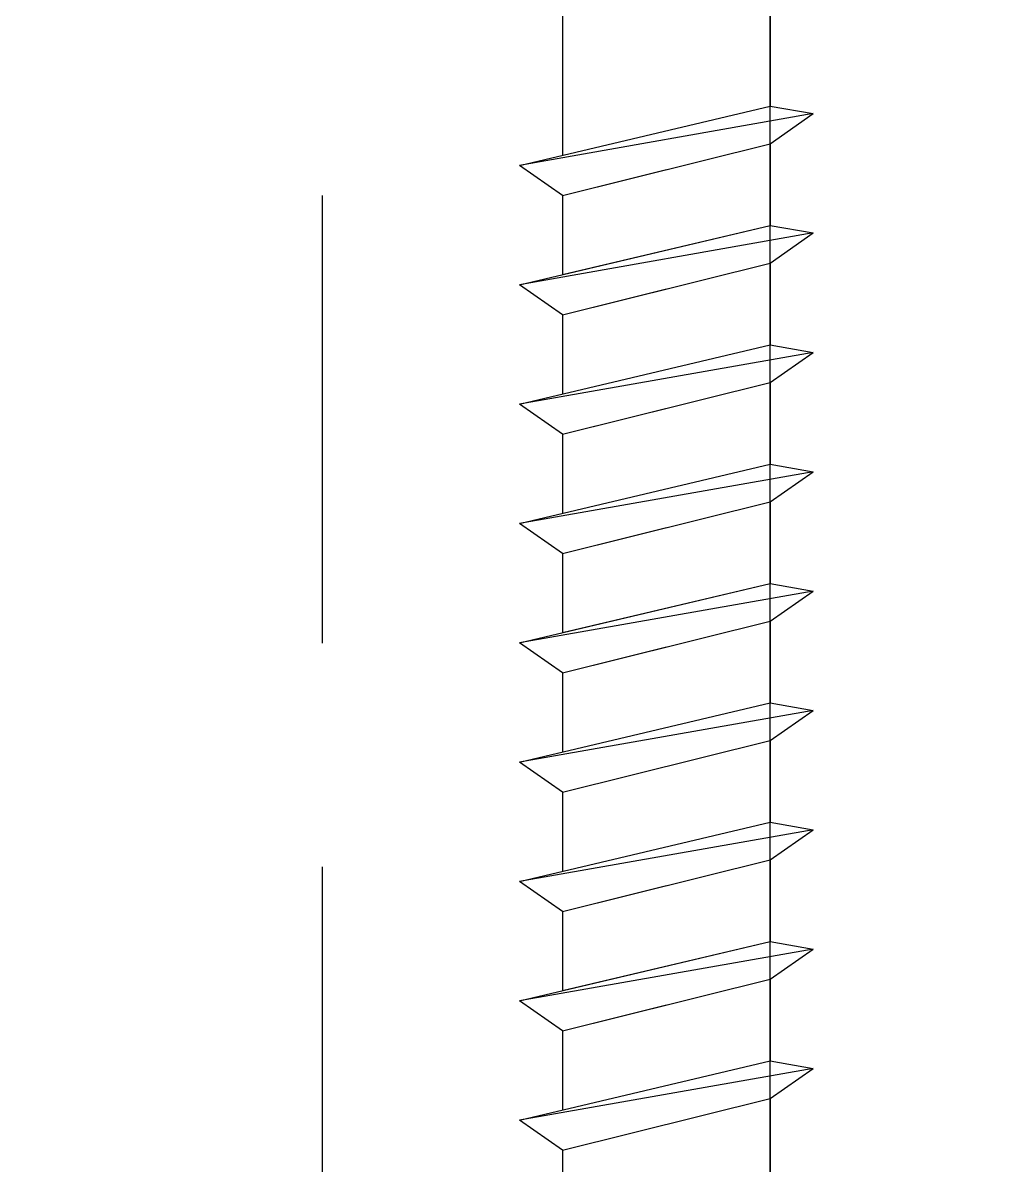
# Model space of a CAD drawing. Header units: inches. Extents: x -2661 to 42767, y -1222 to 9099.
# Drawn here: x -1103.125 to -1102.305, y 2833.313 to 2834.27 of the extents above; entities that cross this region are included whole.
import ezdxf

# ---------------------------------------------------------------- set-up
doc = ezdxf.new("R2010")
doc.units = ezdxf.units.IN
doc.header["$LTSCALE"] = 12
doc.header["$MEASUREMENT"] = 0
for name, color, linetype in [('S-FASTENERS', 2, 'CONTINUOUS'), ('S-SIMPSON', 2, 'CONTINUOUS'), ('S-WOOD', 3, 'CONTINUOUS')]:
    doc.layers.add(name, color=color, linetype=linetype)

# ---------------------------------------------------------------- blocks, each defined once
blk = doc.blocks.new('*U1147')
at = {"layer": 'S-WOOD'}
h = blk.add_hatch(dxfattribs=at)
h.set_pattern_fill('ANSI33', color=1, scale=3, angle=45, style=0)
h.set_pattern_definition([(90, (3.75, -8.375), (-0.75, 1e-16), []), (90, (4.125, -8), (-0.75, 1e-16), [0.375, -0.1875])])
h.paths.add_polyline_path([(5.25, -11.875), (0, -11.875), (0, 0), (5.25, 0)])
blk = doc.blocks.new('SDS.25X6-f')
at = {"layer": 'S-SIMPSON'}
for p, q in [((-0.087, -0.536), (-0.087, -2.7912)), ((0.087, -0.53156), (0.087, -2.75)), ((0.087, -0.53156), (0.087, -2.75)), ((-0.087, -0.57493), (-0.087, -2.7912)), ((0.087, -2.68156), (0.087, -2.75)), ((0.087, -2.68156), (0.087, -2.75)), ((0.087, -2.68156), (0.087, -2.75)), ((0.087, -2.68156), (0.087, -2.75)), ((0.087, -2.68156), (0.087, -2.75)), ((0.087, -2.68156), (0.087, -2.75)), ((-0.087, -2.72493), (-0.087, -2.7912)), ((-0.087, -2.72493), (-0.087, -2.7912)), ((-0.087, -2.72493), (-0.087, -2.7912)), ((-0.087, -2.72493), (-0.087, -2.7912)), ((-0.087, -2.72493), (-0.087, -2.7912)), ((-0.087, -2.72493), (-0.087, -2.7912)), ((-0.087, -2.72493), (-0.087, -2.7912)), ((-0.087, -2.72493), (-0.087, -2.7912))]:
    blk.add_line(p, q, dxfattribs=at)
at = {"layer": 'S-SIMPSON', "color": 1}
for p, q in [((-0.123, -2.79972), (0.087, -2.75)), ((-0.123, -2.79972), (0.087, -2.75)), ((-0.123, -2.79972), (0.087, -2.75)), ((-0.123, -2.79972), (0.087, -2.75)), ((0.123, -2.75635), (-0.123, -2.79972)), ((0.123, -2.75635), (-0.123, -2.79972)), ((0.123, -2.75635), (-0.123, -2.79972)), ((0.123, -2.75635), (-0.123, -2.79972)), ((0.087, -2.75), (0.123, -2.75635)), ((0.087, -2.75), (0.123, -2.75635)), ((0.087, -2.75), (0.123, -2.75635)), ((0.087, -2.75), (0.123, -2.75635)), ((0.087, -2.78156), (0.123, -2.75635)), ((0.087, -2.78156), (0.123, -2.75635)), ((0.087, -2.78156), (0.123, -2.75635)), ((0.087, -2.78156), (0.123, -2.75635)), ((-0.087, -2.82493), (0.087, -2.78156)), ((-0.087, -2.82493), (0.087, -2.78156)), ((-0.087, -2.82493), (0.087, -2.78156)), ((-0.087, -2.82493), (0.087, -2.78156)), ((0.087, -2.78156), (0.087, -2.85)), ((0.087, -2.78156), (0.087, -2.85)), ((0.087, -2.78156), (0.087, -2.85)), ((0.087, -2.78156), (0.087, -2.85)), ((0.087, -2.78156), (0.087, -2.85)), ((0.087, -2.78156), (0.087, -2.85)), ((0.087, -2.78156), (0.087, -2.85)), ((0.087, -2.78156), (0.087, -2.85)), ((0.087, -2.78156), (0.087, -2.85)), ((0.087, -2.78156), (0.087, -2.85)), ((0.087, -2.78156), (0.087, -2.85)), ((0.087, -2.78156), (0.087, -2.85)), ((0.087, -2.78156), (0.087, -2.85)), ((0.087, -2.78156), (0.087, -2.85)), ((-0.087, -2.82493), (-0.123, -2.79972)), ((-0.087, -2.82493), (-0.123, -2.79972)), ((-0.087, -2.82493), (-0.123, -2.79972)), ((-0.087, -2.82493), (-0.123, -2.79972)), ((-0.087, -2.82493), (-0.123, -2.79972)), ((-0.087, -2.82493), (0, -2.80324)), ((-0.087, -2.82493), (-0.087, -2.8912)), ((-0.087, -2.82493), (-0.087, -2.8912)), ((-0.087, -2.82493), (-0.087, -2.8912)), ((-0.087, -2.82493), (-0.087, -2.8912)), ((-0.087, -2.82493), (-0.087, -2.8912)), ((-0.087, -2.82493), (-0.087, -2.8912)), ((-0.087, -2.82493), (-0.087, -2.8912)), ((-0.087, -2.82493), (-0.087, -2.8912)), ((-0.087, -2.82493), (-0.087, -2.8912)), ((-0.087, -2.82493), (-0.087, -2.8912)), ((-0.087, -2.82493), (-0.087, -2.8912)), ((-0.087, -2.82493), (-0.087, -2.8912)), ((-0.087, -2.82493), (-0.087, -2.8912)), ((-0.087, -2.82493), (-0.087, -2.8912)), ((-0.087, -2.82493), (-0.087, -2.8912)), ((-0.087, -2.82493), (-0.087, -2.8912)), ((-0.123, -2.89972), (0.087, -2.85)), ((-0.123, -2.89972), (0.087, -2.85)), ((-0.123, -2.89972), (0.087, -2.85)), ((-0.123, -2.89972), (0.087, -2.85)), ((-0.123, -2.89972), (0.087, -2.85)), ((-0.123, -2.89972), (0.087, -2.85)), ((-0.123, -2.89972), (0.087, -2.85)), ((-0.123, -2.89972), (0.087, -2.85)), ((-0.087, -2.8912), (0.087, -2.85)), ((0.087, -2.85), (0.123, -2.85635)), ((0.087, -2.85), (0.123, -2.85635)), ((0.087, -2.85), (0.123, -2.85635)), ((0.087, -2.85), (0.123, -2.85635)), ((0.087, -2.85), (0.123, -2.85635)), ((0.087, -2.85), (0.123, -2.85635)), ((0.087, -2.85), (0.123, -2.85635)), ((0.087, -2.85), (0.123, -2.85635)), ((0.087, -2.85), (0.123, -2.85635)), ((0.123, -2.85635), (-0.123, -2.89972)), ((0.123, -2.85635), (-0.123, -2.89972)), ((0.123, -2.85635), (-0.123, -2.89972)), ((0.123, -2.85635), (-0.123, -2.89972)), ((0.123, -2.85635), (-0.123, -2.89972)), ((0.123, -2.85635), (-0.123, -2.89972)), ((0.123, -2.85635), (-0.123, -2.89972)), ((0.123, -2.85635), (-0.123, -2.89972)), ((0.123, -2.85635), (-0.123, -2.89972)), ((0.087, -2.88156), (0.123, -2.85635)), ((0.087, -2.88156), (0.123, -2.85635)), ((0.087, -2.88156), (0.123, -2.85635)), ((0.087, -2.88156), (0.123, -2.85635)), ((0.087, -2.88156), (0.123, -2.85635)), ((0.087, -2.88156), (0.123, -2.85635)), ((0.087, -2.88156), (0.123, -2.85635)), ((0.087, -2.88156), (0.123, -2.85635)), ((0.087, -2.88156), (0.123, -2.85635)), ((-0.087, -2.92493), (0.087, -2.88156)), ((-0.087, -2.92493), (0.087, -2.88156)), ((-0.087, -2.92493), (0.087, -2.88156)), ((-0.087, -2.92493), (0.087, -2.88156)), ((-0.087, -2.92493), (0.087, -2.88156)), ((-0.087, -2.92493), (0.087, -2.88156)), ((-0.087, -2.92493), (0.087, -2.88156)), ((-0.087, -2.92493), (0.087, -2.88156)), ((-0.087, -2.92493), (0.087, -2.88156)), ((0.087, -2.88156), (0.087, -2.95)), ((0.087, -2.88156), (0.087, -2.95)), ((0.087, -2.88156), (0.087, -2.95)), ((0.087, -2.88156), (0.087, -2.95)), ((0.087, -2.88156), (0.087, -2.95)), ((0.087, -2.88156), (0.087, -2.95)), ((0.087, -2.88156), (0.087, -2.95)), ((0.087, -2.88156), (0.087, -2.95)), ((0.087, -2.88156), (0.087, -2.95)), ((0.087, -2.88156), (0.087, -2.95)), ((0.087, -2.88156), (0.087, -2.95)), ((0.087, -2.88156), (0.087, -2.95)), ((0.087, -2.88156), (0.087, -2.95)), ((0.087, -2.88156), (0.087, -2.95)), ((0.087, -2.88156), (0.087, -2.95)), ((0.087, -2.88156), (0.087, -2.95)), ((0.087, -2.88156), (0.087, -2.95)), ((0.087, -2.88156), (0.087, -2.95)), ((0.087, -2.88156), (0.087, -2.95)), ((0.087, -2.88156), (0.087, -2.95)), ((0.087, -2.88156), (0.087, -2.95)), ((-0.087, -2.92493), (-0.123, -2.89972)), ((-0.087, -2.92493), (-0.123, -2.89972)), ((-0.087, -2.92493), (-0.123, -2.89972)), ((-0.087, -2.92493), (-0.123, -2.89972)), ((-0.087, -2.92493), (-0.123, -2.89972)), ((-0.087, -2.92493), (-0.123, -2.89972)), ((-0.087, -2.92493), (-0.123, -2.89972)), ((-0.087, -2.92493), (-0.123, -2.89972)), ((-0.087, -2.92493), (-0.123, -2.89972)), ((-0.087, -2.92493), (-0.123, -2.89972)), ((-0.087, -2.92493), (-0.123, -2.89972)), ((-0.087, -2.92493), (-0.123, -2.89972)), ((-0.087, -2.92493), (-0.123, -2.89972)), ((-0.087, -2.92493), (0.01301, -2.9)), ((-0.087, -2.92493), (0.01301, -2.9)), ((-0.087, -2.92493), (0.01301, -2.9)), ((-0.087, -2.92493), (0, -2.90324)), ((-0.087, -2.92493), (-0.087, -2.9912)), ((-0.087, -2.92493), (-0.087, -2.9912)), ((-0.087, -2.92493), (-0.087, -2.9912)), ((-0.087, -2.92493), (-0.087, -2.9912)), ((-0.087, -2.92493), (-0.087, -2.9912)), ((-0.087, -2.92493), (-0.087, -2.9912)), ((-0.087, -2.92493), (-0.087, -2.9912)), ((-0.087, -2.92493), (-0.087, -2.9912)), ((-0.087, -2.92493), (-0.087, -2.9912)), ((-0.087, -2.92493), (-0.087, -2.9912)), ((-0.087, -2.92493), (-0.087, -2.9912)), ((-0.087, -2.92493), (-0.087, -2.9912)), ((-0.087, -2.92493), (-0.087, -2.9912)), ((-0.087, -2.92493), (-0.087, -2.9912)), ((-0.087, -2.92493), (-0.087, -2.9912)), ((-0.087, -2.92493), (-0.087, -2.9912)), ((-0.087, -2.92493), (-0.087, -2.9912)), ((-0.087, -2.92493), (-0.087, -2.9912)), ((-0.087, -2.92493), (-0.087, -2.9912)), ((-0.087, -2.92493), (-0.087, -2.9912)), ((-0.087, -2.92493), (-0.087, -2.9912)), ((-0.123, -2.99972), (0.087, -2.95)), ((-0.123, -2.99972), (0.087, -2.95)), ((-0.123, -2.99972), (0.087, -2.95)), ((-0.123, -2.99972), (0.087, -2.95)), ((-0.123, -2.99972), (0.087, -2.95)), ((-0.123, -2.99972), (0.087, -2.95)), ((-0.123, -2.99972), (0.087, -2.95)), ((-0.123, -2.99972), (0.087, -2.95)), ((-0.123, -2.99972), (0.087, -2.95)), ((-0.123, -2.99972), (0.087, -2.95)), ((-0.123, -2.99972), (0.087, -2.95)), ((-0.123, -2.99972), (0.087, -2.95)), ((0.123, -2.95635), (-0.123, -2.99972)), ((0.123, -2.95635), (-0.123, -2.99972)), ((0.123, -2.95635), (-0.123, -2.99972)), ((0.123, -2.95635), (-0.123, -2.99972)), ((0.123, -2.95635), (-0.123, -2.99972)), ((0.123, -2.95635), (-0.123, -2.99972)), ((0.123, -2.95635), (-0.123, -2.99972)), ((0.123, -2.95635), (-0.123, -2.99972)), ((0.123, -2.95635), (-0.123, -2.99972)), ((0.123, -2.95635), (-0.123, -2.99972)), ((0.123, -2.95635), (-0.123, -2.99972)), ((0.123, -2.95635), (-0.123, -2.99972)), ((0.087, -2.95), (0.123, -2.95635)), ((0.087, -2.95), (0.123, -2.95635)), ((0.087, -2.95), (0.123, -2.95635)), ((0.087, -2.95), (0.123, -2.95635)), ((0.087, -2.95), (0.123, -2.95635)), ((0.087, -2.95), (0.123, -2.95635)), ((0.087, -2.95), (0.123, -2.95635)), ((0.087, -2.95), (0.123, -2.95635)), ((0.087, -2.95), (0.123, -2.95635)), ((0.087, -2.95), (0.123, -2.95635)), ((0.087, -2.95), (0.123, -2.95635)), ((0.087, -2.95), (0.123, -2.95635)), ((0.087, -2.98156), (0.123, -2.95635)), ((0.087, -2.98156), (0.123, -2.95635)), ((0.087, -2.98156), (0.123, -2.95635)), ((0.087, -2.98156), (0.123, -2.95635)), ((0.087, -2.98156), (0.123, -2.95635)), ((0.087, -2.98156), (0.123, -2.95635)), ((0.087, -2.98156), (0.123, -2.95635)), ((0.087, -2.98156), (0.123, -2.95635)), ((0.087, -2.98156), (0.123, -2.95635)), ((0.087, -2.98156), (0.123, -2.95635)), ((0.087, -2.98156), (0.123, -2.95635)), ((0.087, -2.98156), (0.123, -2.95635)), ((-0.087, -3.02493), (0.087, -2.98156)), ((-0.087, -3.02493), (0.087, -2.98156)), ((-0.087, -3.02493), (0.087, -2.98156)), ((-0.087, -3.02493), (0.087, -2.98156)), ((-0.087, -3.02493), (0.087, -2.98156)), ((-0.087, -3.02493), (0.087, -2.98156)), ((-0.087, -3.02493), (0.087, -2.98156)), ((-0.087, -3.02493), (0.087, -2.98156)), ((-0.087, -3.02493), (0.087, -2.98156)), ((-0.087, -3.02493), (0.087, -2.98156)), ((-0.087, -3.02493), (0.087, -2.98156)), ((-0.087, -3.02493), (0.087, -2.98156)), ((0.087, -2.98156), (0.087, -3.05)), ((0.087, -2.98156), (0.087, -3.05)), ((0.087, -2.98156), (0.087, -3.05)), ((0.087, -2.98156), (0.087, -3.05)), ((0.087, -2.98156), (0.087, -3.05)), ((0.087, -2.98156), (0.087, -3.05)), ((0.087, -2.98156), (0.087, -3.05)), ((0.087, -2.98156), (0.087, -3.05)), ((0.087, -2.98156), (0.087, -3.05)), ((0.087, -2.98156), (0.087, -3.05)), ((0.087, -2.98156), (0.087, -3.05)), ((0.087, -2.98156), (0.087, -3.05)), ((0.087, -2.98156), (0.087, -3.05)), ((0.087, -2.98156), (0.087, -3.05)), ((0.087, -2.98156), (0.087, -3.05)), ((0.087, -2.98156), (0.087, -3.05)), ((0.087, -2.98156), (0.087, -3.05)), ((0.087, -2.98156), (0.087, -3.05)), ((0.087, -2.98156), (0.087, -3.05)), ((0.087, -2.98156), (0.087, -3.05)), ((0.087, -2.98156), (0.087, -3.05)), ((0.087, -2.98156), (0.087, -3.05)), ((0.087, -2.98156), (0.087, -3.05)), ((0.087, -2.98156), (0.087, -3.05)), ((0.087, -2.98156), (0.087, -3.05)), ((-0.087, -3.02493), (-0.123, -2.99972)), ((-0.087, -3.02493), (-0.123, -2.99972)), ((-0.087, -3.02493), (-0.123, -2.99972)), ((-0.087, -3.02493), (-0.123, -2.99972)), ((-0.087, -3.02493), (-0.123, -2.99972)), ((-0.087, -3.02493), (-0.123, -2.99972)), ((-0.087, -3.02493), (-0.123, -2.99972)), ((-0.087, -3.02493), (-0.123, -2.99972)), ((-0.087, -3.02493), (-0.123, -2.99972)), ((-0.087, -3.02493), (-0.123, -2.99972)), ((-0.087, -3.02493), (-0.123, -2.99972)), ((-0.087, -3.02493), (-0.123, -2.99972)), ((-0.087, -3.02493), (-0.123, -2.99972)), ((-0.087, -3.02493), (-0.123, -2.99972)), ((-0.087, -3.02493), (-0.123, -2.99972)), ((-0.087, -3.02493), (0.01301, -3)), ((-0.087, -3.02493), (0.01301, -3)), ((-0.087, -3.02493), (0.01301, -3)), ((-0.087, -3.02493), (-0.087, -3.0912)), ((-0.087, -3.02493), (-0.087, -3.0912)), ((-0.087, -3.02493), (-0.087, -3.0912)), ((-0.087, -3.02493), (-0.087, -3.0912)), ((-0.087, -3.02493), (-0.087, -3.0912)), ((-0.087, -3.02493), (-0.087, -3.0912)), ((-0.087, -3.02493), (-0.087, -3.0912)), ((-0.087, -3.02493), (-0.087, -3.0912)), ((-0.087, -3.02493), (-0.087, -3.0912)), ((-0.087, -3.02493), (-0.087, -3.0912)), ((-0.087, -3.02493), (-0.087, -3.0912)), ((-0.087, -3.02493), (-0.087, -3.0912)), ((-0.087, -3.02493), (-0.087, -3.0912)), ((-0.087, -3.02493), (-0.087, -3.0912)), ((-0.087, -3.02493), (-0.087, -3.0912)), ((-0.087, -3.02493), (-0.087, -3.0912)), ((-0.087, -3.02493), (-0.087, -3.0912)), ((-0.087, -3.02493), (-0.087, -3.0912)), ((-0.087, -3.02493), (-0.087, -3.0912)), ((-0.087, -3.02493), (-0.087, -3.0912)), ((-0.087, -3.02493), (-0.087, -3.0912)), ((-0.087, -3.02493), (-0.087, -3.0912)), ((-0.087, -3.02493), (-0.087, -3.0912)), ((-0.087, -3.02493), (-0.087, -3.0912)), ((-0.087, -3.02493), (-0.087, -3.0912)), ((-0.123, -3.09972), (0.087, -3.05)), ((-0.123, -3.09972), (0.087, -3.05)), ((-0.123, -3.09972), (0.087, -3.05)), ((-0.123, -3.09972), (0.087, -3.05)), ((-0.123, -3.09972), (0.087, -3.05)), ((-0.123, -3.09972), (0.087, -3.05)), ((-0.123, -3.09972), (0.087, -3.05)), ((-0.123, -3.09972), (0.087, -3.05)), ((-0.123, -3.09972), (0.087, -3.05)), ((-0.123, -3.09972), (0.087, -3.05)), ((-0.123, -3.09972), (0.087, -3.05)), ((-0.123, -3.09972), (0.087, -3.05)), ((-0.123, -3.09972), (0.087, -3.05)), ((-0.123, -3.09972), (0.087, -3.05)), ((-0.123, -3.09972), (0.087, -3.05)), ((-0.123, -3.09972), (0.087, -3.05)), ((-0.123, -3.09972), (0.087, -3.05)), ((-0.123, -3.09972), (0.087, -3.05)), ((-0.123, -3.09972), (0.087, -3.05)), ((0.087, -3.05), (0.123, -3.05635)), ((0.087, -3.05), (0.123, -3.05635)), ((0.087, -3.05), (0.123, -3.05635)), ((0.087, -3.05), (0.123, -3.05635)), ((0.087, -3.05), (0.123, -3.05635)), ((0.087, -3.05), (0.123, -3.05635)), ((0.087, -3.05), (0.123, -3.05635)), ((0.087, -3.05), (0.123, -3.05635)), ((0.087, -3.05), (0.123, -3.05635)), ((0.087, -3.05), (0.123, -3.05635)), ((0.087, -3.05), (0.123, -3.05635)), ((0.087, -3.05), (0.123, -3.05635)), ((0.087, -3.05), (0.123, -3.05635)), ((0.087, -3.05), (0.123, -3.05635)), ((0.087, -3.05), (0.123, -3.05635)), ((0.087, -3.05), (0.123, -3.05635)), ((0.087, -3.05), (0.123, -3.05635)), ((0.087, -3.05), (0.123, -3.05635)), ((0.087, -3.05), (0.123, -3.05635)), ((0.123, -3.05635), (-0.123, -3.09972)), ((0.123, -3.05635), (-0.123, -3.09972)), ((0.123, -3.05635), (-0.123, -3.09972)), ((0.123, -3.05635), (-0.123, -3.09972)), ((0.123, -3.05635), (-0.123, -3.09972)), ((0.123, -3.05635), (-0.123, -3.09972)), ((0.123, -3.05635), (-0.123, -3.09972)), ((0.123, -3.05635), (-0.123, -3.09972)), ((0.123, -3.05635), (-0.123, -3.09972)), ((0.123, -3.05635), (-0.123, -3.09972)), ((0.123, -3.05635), (-0.123, -3.09972)), ((0.123, -3.05635), (-0.123, -3.09972)), ((0.123, -3.05635), (-0.123, -3.09972)), ((0.123, -3.05635), (-0.123, -3.09972)), ((0.123, -3.05635), (-0.123, -3.09972)), ((0.123, -3.05635), (-0.123, -3.09972)), ((0.123, -3.05635), (-0.123, -3.09972)), ((0.123, -3.05635), (-0.123, -3.09972)), ((0.123, -3.05635), (-0.123, -3.09972)), ((0.087, -3.08156), (0.123, -3.05635)), ((0.087, -3.08156), (0.123, -3.05635)), ((0.087, -3.08156), (0.123, -3.05635)), ((0.087, -3.08156), (0.123, -3.05635)), ((0.087, -3.08156), (0.123, -3.05635)), ((0.087, -3.08156), (0.123, -3.05635)), ((0.087, -3.08156), (0.123, -3.05635)), ((0.087, -3.08156), (0.123, -3.05635)), ((0.087, -3.08156), (0.123, -3.05635)), ((0.087, -3.08156), (0.123, -3.05635)), ((0.087, -3.08156), (0.123, -3.05635)), ((0.087, -3.08156), (0.123, -3.05635)), ((0.087, -3.08156), (0.123, -3.05635)), ((0.087, -3.08156), (0.123, -3.05635)), ((0.087, -3.08156), (0.123, -3.05635)), ((0.087, -3.08156), (0.123, -3.05635)), ((0.087, -3.08156), (0.123, -3.05635)), ((0.087, -3.08156), (0.123, -3.05635)), ((0.087, -3.08156), (0.123, -3.05635)), ((-0.087, -3.12493), (0.087, -3.08156)), ((-0.087, -3.12493), (0.087, -3.08156)), ((-0.087, -3.12493), (0.087, -3.08156)), ((-0.087, -3.12493), (0.087, -3.08156)), ((-0.087, -3.12493), (0.087, -3.08156)), ((-0.087, -3.12493), (0.087, -3.08156)), ((-0.087, -3.12493), (0.087, -3.08156)), ((-0.087, -3.12493), (0.087, -3.08156)), ((-0.087, -3.12493), (0.087, -3.08156)), ((-0.087, -3.12493), (0.087, -3.08156)), ((-0.087, -3.12493), (0.087, -3.08156)), ((-0.087, -3.12493), (0.087, -3.08156)), ((-0.087, -3.12493), (0.087, -3.08156)), ((-0.087, -3.12493), (0.087, -3.08156)), ((-0.087, -3.12493), (0.087, -3.08156)), ((-0.087, -3.12493), (0.087, -3.08156)), ((-0.087, -3.12493), (0.087, -3.08156)), ((-0.087, -3.12493), (0.087, -3.08156)), ((-0.087, -3.12493), (0.087, -3.08156)), ((0.087, -3.08156), (0.087, -3.15)), ((0.087, -3.08156), (0.087, -3.15)), ((0.087, -3.08156), (0.087, -3.15)), ((0.087, -3.08156), (0.087, -3.15)), ((0.087, -3.08156), (0.087, -3.15)), ((0.087, -3.08156), (0.087, -3.15)), ((0.087, -3.08156), (0.087, -3.15)), ((0.087, -3.08156), (0.087, -3.15)), ((0.087, -3.08156), (0.087, -3.15)), ((0.087, -3.08156), (0.087, -3.15)), ((0.087, -3.08156), (0.087, -3.15)), ((0.087, -3.08156), (0.087, -3.15)), ((-0.087, -3.12493), (-0.123, -3.09972)), ((-0.087, -3.12493), (-0.123, -3.09972)), ((-0.087, -3.12493), (-0.123, -3.09972)), ((-0.087, -3.12493), (-0.123, -3.09972)), ((-0.087, -3.12493), (-0.123, -3.09972)), ((-0.087, -3.12493), (-0.123, -3.09972)), ((-0.087, -3.12493), (-0.123, -3.09972)), ((-0.087, -3.12493), (-0.123, -3.09972)), ((-0.087, -3.12493), (-0.123, -3.09972)), ((-0.087, -3.12493), (-0.123, -3.09972)), ((-0.087, -3.12493), (-0.123, -3.09972)), ((-0.087, -3.12493), (-0.123, -3.09972)), ((-0.087, -3.12493), (-0.123, -3.09972)), ((-0.087, -3.12493), (-0.123, -3.09972)), ((-0.087, -3.12493), (-0.123, -3.09972)), ((-0.087, -3.12493), (-0.123, -3.09972)), ((-0.087, -3.12493), (-0.123, -3.09972)), ((-0.087, -3.12493), (-0.123, -3.09972)), ((-0.087, -3.12493), (-0.123, -3.09972)), ((-0.087, -3.12493), (-0.123, -3.09972)), ((-0.087, -3.12493), (-0.123, -3.09972)), ((-0.087, -3.12493), (-0.123, -3.09972)), ((-0.087, -3.12493), (-0.123, -3.09972)), ((-0.087, -3.12493), (0, -3.10324)), ((-0.087, -3.12493), (0, -3.10324)), ((-0.087, -3.12493), (0, -3.10324)), ((-0.087, -3.12493), (0, -3.10324)), ((-0.087, -3.12493), (-0.087, -3.1912)), ((-0.087, -3.12493), (-0.087, -3.1912)), ((-0.087, -3.12493), (-0.087, -3.1912)), ((-0.087, -3.12493), (-0.087, -3.1912)), ((-0.087, -3.12493), (-0.087, -3.1912)), ((-0.087, -3.12493), (-0.087, -3.1912)), ((-0.087, -3.12493), (-0.087, -3.1912)), ((-0.087, -3.12493), (-0.087, -3.1912)), ((-0.087, -3.12493), (-0.087, -3.1912)), ((-0.087, -3.12493), (-0.087, -3.1912)), ((-0.087, -3.12493), (-0.087, -3.1912)), ((-0.087, -3.12493), (-0.087, -3.1912)), ((-0.087, -3.12493), (-0.087, -3.1912)), ((-0.087, -3.12493), (-0.087, -3.1912)), ((-0.123, -3.19972), (0.087, -3.15)), ((-0.123, -3.19972), (0.087, -3.15)), ((-0.123, -3.19972), (0.087, -3.15)), ((-0.123, -3.19972), (0.087, -3.15)), ((-0.123, -3.19972), (0.087, -3.15)), ((-0.123, -3.19972), (0.087, -3.15)), ((-0.123, -3.19972), (0.087, -3.15)), ((-0.123, -3.19972), (0.087, -3.15)), ((0.123, -3.15635), (-0.123, -3.19972)), ((0.123, -3.15635), (-0.123, -3.19972)), ((0.123, -3.15635), (-0.123, -3.19972)), ((0.123, -3.15635), (-0.123, -3.19972)), ((0.123, -3.15635), (-0.123, -3.19972)), ((0.123, -3.15635), (-0.123, -3.19972)), ((0.123, -3.15635), (-0.123, -3.19972)), ((0.123, -3.15635), (-0.123, -3.19972)), ((0.123, -3.15635), (-0.123, -3.19972)), ((-0.087, -3.1912), (0.087, -3.15)), ((0.087, -3.15), (0.123, -3.15635)), ((0.087, -3.15), (0.123, -3.15635)), ((0.087, -3.15), (0.123, -3.15635)), ((0.087, -3.15), (0.123, -3.15635)), ((0.087, -3.15), (0.123, -3.15635)), ((0.087, -3.15), (0.123, -3.15635)), ((0.087, -3.15), (0.123, -3.15635)), ((0.087, -3.15), (0.123, -3.15635)), ((0.087, -3.15), (0.123, -3.15635)), ((0.087, -3.18156), (0.123, -3.15635)), ((0.087, -3.18156), (0.123, -3.15635)), ((0.087, -3.18156), (0.123, -3.15635)), ((0.087, -3.18156), (0.123, -3.15635)), ((0.087, -3.18156), (0.123, -3.15635)), ((0.087, -3.18156), (0.123, -3.15635)), ((0.087, -3.18156), (0.123, -3.15635)), ((0.087, -3.18156), (0.123, -3.15635)), ((0.087, -3.18156), (0.123, -3.15635)), ((-0.087, -3.22493), (0.087, -3.18156)), ((-0.087, -3.22493), (0.087, -3.18156)), ((-0.087, -3.22493), (0.087, -3.18156)), ((-0.087, -3.22493), (0.087, -3.18156)), ((-0.087, -3.22493), (0.087, -3.18156)), ((-0.087, -3.22493), (0.087, -3.18156)), ((-0.087, -3.22493), (0.087, -3.18156)), ((-0.087, -3.22493), (0.087, -3.18156)), ((-0.087, -3.22493), (0.087, -3.18156)), ((0.087, -3.18156), (0.087, -3.25)), ((0.087, -3.18156), (0.087, -3.25)), ((0.087, -3.18156), (0.087, -3.25)), ((0.087, -3.18156), (0.087, -3.25)), ((0.087, -3.18156), (0.087, -3.25)), ((0.087, -3.18156), (0.087, -3.25)), ((0.087, -3.18156), (0.087, -3.25)), ((0.087, -3.18156), (0.087, -3.25)), ((0.087, -3.18156), (0.087, -3.25)), ((0.087, -3.18156), (0.087, -3.25)), ((0.087, -3.18156), (0.087, -3.25)), ((0.087, -3.18156), (0.087, -3.25)), ((0.087, -3.18156), (0.087, -3.25)), ((0.087, -3.18156), (0.087, -3.25)), ((0.087, -3.18156), (0.087, -3.25)), ((0.087, -3.18156), (0.087, -3.25)), ((0.087, -3.18156), (0.087, -3.25)), ((-0.087, -3.22493), (-0.123, -3.19972)), ((-0.087, -3.22493), (-0.123, -3.19972)), ((-0.087, -3.22493), (-0.123, -3.19972)), ((-0.087, -3.22493), (-0.123, -3.19972)), ((-0.087, -3.22493), (-0.123, -3.19972)), ((-0.087, -3.22493), (-0.123, -3.19972)), ((-0.087, -3.22493), (-0.123, -3.19972)), ((-0.087, -3.22493), (-0.123, -3.19972)), ((-0.087, -3.22493), (-0.123, -3.19972)), ((-0.087, -3.22493), (-0.123, -3.19972)), ((-0.087, -3.22493), (-0.123, -3.19972)), ((-0.087, -3.22493), (-0.123, -3.19972)), ((-0.087, -3.22493), (-0.123, -3.19972)), ((-0.087, -3.22493), (0.01301, -3.2)), ((-0.087, -3.22493), (0.01301, -3.2)), ((-0.087, -3.22493), (0.01301, -3.2)), ((-0.087, -3.22493), (0, -3.20324)), ((-0.087, -3.22493), (-0.087, -3.2912)), ((-0.087, -3.22493), (-0.087, -3.2912)), ((-0.087, -3.22493), (-0.087, -3.2912)), ((-0.087, -3.22493), (-0.087, -3.2912)), ((-0.087, -3.22493), (-0.087, -3.2912)), ((-0.087, -3.22493), (-0.087, -3.2912)), ((-0.087, -3.22493), (-0.087, -3.2912)), ((-0.087, -3.22493), (-0.087, -3.2912)), ((-0.087, -3.22493), (-0.087, -3.2912)), ((-0.087, -3.22493), (-0.087, -3.2912)), ((-0.087, -3.22493), (-0.087, -3.2912)), ((-0.087, -3.22493), (-0.087, -3.2912)), ((-0.087, -3.22493), (-0.087, -3.2912)), ((-0.087, -3.22493), (-0.087, -3.2912)), ((-0.087, -3.22493), (-0.087, -3.2912)), ((-0.087, -3.22493), (-0.087, -3.2912)), ((-0.123, -3.29972), (0.087, -3.25)), ((-0.123, -3.29972), (0.087, -3.25)), ((-0.123, -3.29972), (0.087, -3.25)), ((-0.123, -3.29972), (0.087, -3.25)), ((-0.123, -3.29972), (0.087, -3.25)), ((-0.123, -3.29972), (0.087, -3.25)), ((-0.123, -3.29972), (0.087, -3.25)), ((-0.123, -3.29972), (0.087, -3.25)), ((-0.123, -3.29972), (0.087, -3.25)), ((-0.123, -3.29972), (0.087, -3.25)), ((-0.123, -3.29972), (0.087, -3.25)), ((-0.123, -3.29972), (0.087, -3.25)), ((0.087, -3.25), (0.123, -3.25635)), ((0.087, -3.25), (0.123, -3.25635)), ((0.087, -3.25), (0.123, -3.25635)), ((0.087, -3.25), (0.123, -3.25635)), ((0.087, -3.25), (0.123, -3.25635)), ((0.087, -3.25), (0.123, -3.25635)), ((0.087, -3.25), (0.123, -3.25635)), ((0.087, -3.25), (0.123, -3.25635)), ((0.087, -3.25), (0.123, -3.25635)), ((0.087, -3.25), (0.123, -3.25635)), ((0.087, -3.25), (0.123, -3.25635)), ((0.087, -3.25), (0.123, -3.25635)), ((0.123, -3.25635), (-0.123, -3.29972)), ((0.123, -3.25635), (-0.123, -3.29972)), ((0.123, -3.25635), (-0.123, -3.29972)), ((0.123, -3.25635), (-0.123, -3.29972)), ((0.123, -3.25635), (-0.123, -3.29972)), ((0.123, -3.25635), (-0.123, -3.29972)), ((0.123, -3.25635), (-0.123, -3.29972)), ((0.123, -3.25635), (-0.123, -3.29972)), ((0.123, -3.25635), (-0.123, -3.29972)), ((0.123, -3.25635), (-0.123, -3.29972)), ((0.123, -3.25635), (-0.123, -3.29972)), ((0.123, -3.25635), (-0.123, -3.29972)), ((0.087, -3.28156), (0.123, -3.25635)), ((0.087, -3.28156), (0.123, -3.25635)), ((0.087, -3.28156), (0.123, -3.25635)), ((0.087, -3.28156), (0.123, -3.25635)), ((0.087, -3.28156), (0.123, -3.25635)), ((0.087, -3.28156), (0.123, -3.25635)), ((0.087, -3.28156), (0.123, -3.25635)), ((0.087, -3.28156), (0.123, -3.25635)), ((0.087, -3.28156), (0.123, -3.25635)), ((0.087, -3.28156), (0.123, -3.25635)), ((0.087, -3.28156), (0.123, -3.25635)), ((0.087, -3.28156), (0.123, -3.25635)), ((-0.087, -3.32493), (0.087, -3.28156)), ((-0.087, -3.32493), (0.087, -3.28156)), ((-0.087, -3.32493), (0.087, -3.28156)), ((-0.087, -3.32493), (0.087, -3.28156)), ((-0.087, -3.32493), (0.087, -3.28156)), ((-0.087, -3.32493), (0.087, -3.28156)), ((-0.087, -3.32493), (0.087, -3.28156)), ((-0.087, -3.32493), (0.087, -3.28156)), ((-0.087, -3.32493), (0.087, -3.28156)), ((-0.087, -3.32493), (0.087, -3.28156)), ((-0.087, -3.32493), (0.087, -3.28156)), ((-0.087, -3.32493), (0.087, -3.28156)), ((0.087, -3.28156), (0.087, -3.35)), ((0.087, -3.28156), (0.087, -3.35)), ((0.087, -3.28156), (0.087, -3.35)), ((0.087, -3.28156), (0.087, -3.35)), ((0.087, -3.28156), (0.087, -3.35)), ((0.087, -3.28156), (0.087, -3.35)), ((0.087, -3.28156), (0.087, -3.35)), ((0.087, -3.28156), (0.087, -3.35)), ((0.087, -3.28156), (0.087, -3.35)), ((0.087, -3.28156), (0.087, -3.35)), ((0.087, -3.28156), (0.087, -3.35)), ((0.087, -3.28156), (0.087, -3.35)), ((0.087, -3.28156), (0.087, -3.35)), ((0.087, -3.28156), (0.087, -3.35)), ((0.087, -3.28156), (0.087, -3.35)), ((0.087, -3.28156), (0.087, -3.35)), ((0.087, -3.28156), (0.087, -3.35)), ((-0.087, -3.32493), (-0.123, -3.29972)), ((-0.087, -3.32493), (-0.123, -3.29972)), ((-0.087, -3.32493), (-0.123, -3.29972)), ((-0.087, -3.32493), (-0.123, -3.29972)), ((-0.087, -3.32493), (-0.123, -3.29972)), ((-0.087, -3.32493), (-0.123, -3.29972)), ((-0.087, -3.32493), (-0.123, -3.29972)), ((-0.087, -3.32493), (-0.123, -3.29972)), ((-0.087, -3.32493), (-0.123, -3.29972)), ((-0.087, -3.32493), (-0.123, -3.29972)), ((-0.087, -3.32493), (-0.123, -3.29972)), ((-0.087, -3.32493), (-0.123, -3.29972)), ((-0.087, -3.32493), (-0.087, -3.3912)), ((-0.087, -3.32493), (-0.087, -3.3912)), ((-0.087, -3.32493), (-0.087, -3.3912)), ((-0.087, -3.32493), (-0.087, -3.3912)), ((-0.087, -3.32493), (-0.087, -3.3912)), ((-0.087, -3.32493), (-0.087, -3.3912)), ((-0.087, -3.32493), (-0.087, -3.3912)), ((-0.087, -3.32493), (-0.087, -3.3912)), ((-0.087, -3.32493), (-0.087, -3.3912)), ((-0.087, -3.32493), (-0.087, -3.3912)), ((-0.087, -3.32493), (-0.087, -3.3912)), ((-0.087, -3.32493), (-0.087, -3.3912)), ((-0.087, -3.32493), (-0.087, -3.3912)), ((-0.087, -3.32493), (-0.087, -3.3912)), ((-0.087, -3.32493), (-0.087, -3.3912)), ((-0.087, -3.32493), (-0.087, -3.3912)), ((-0.087, -3.32493), (-0.087, -3.3912)), ((-0.123, -3.39972), (0.087, -3.35)), ((-0.123, -3.39972), (0.087, -3.35)), ((-0.123, -3.39972), (0.087, -3.35)), ((-0.123, -3.39972), (0.087, -3.35)), ((-0.123, -3.39972), (0.087, -3.35)), ((-0.123, -3.39972), (0.087, -3.35)), ((-0.123, -3.39972), (0.087, -3.35)), ((-0.123, -3.39972), (0.087, -3.35)), ((-0.123, -3.39972), (0.087, -3.35)), ((-0.123, -3.39972), (0.087, -3.35)), ((-0.123, -3.39972), (0.087, -3.35)), ((-0.123, -3.39972), (0.087, -3.35)), ((-0.123, -3.39972), (0.087, -3.35)), ((-0.123, -3.39972), (0.087, -3.35)), ((-0.123, -3.39972), (0.087, -3.35)), ((0.087, -3.35), (0.123, -3.35635)), ((0.087, -3.35), (0.123, -3.35635)), ((0.087, -3.35), (0.123, -3.35635)), ((0.087, -3.35), (0.123, -3.35635)), ((0.087, -3.35), (0.123, -3.35635)), ((0.087, -3.35), (0.123, -3.35635)), ((0.087, -3.35), (0.123, -3.35635)), ((0.087, -3.35), (0.123, -3.35635)), ((0.087, -3.35), (0.123, -3.35635)), ((0.087, -3.35), (0.123, -3.35635)), ((0.087, -3.35), (0.123, -3.35635)), ((0.087, -3.35), (0.123, -3.35635)), ((0.087, -3.35), (0.123, -3.35635)), ((0.087, -3.35), (0.123, -3.35635)), ((0.087, -3.35), (0.123, -3.35635)), ((0.123, -3.35635), (-0.123, -3.39972)), ((0.123, -3.35635), (-0.123, -3.39972)), ((0.123, -3.35635), (-0.123, -3.39972)), ((0.123, -3.35635), (-0.123, -3.39972)), ((0.123, -3.35635), (-0.123, -3.39972)), ((0.123, -3.35635), (-0.123, -3.39972)), ((0.123, -3.35635), (-0.123, -3.39972)), ((0.123, -3.35635), (-0.123, -3.39972)), ((0.123, -3.35635), (-0.123, -3.39972)), ((0.123, -3.35635), (-0.123, -3.39972)), ((0.123, -3.35635), (-0.123, -3.39972)), ((0.123, -3.35635), (-0.123, -3.39972)), ((0.123, -3.35635), (-0.123, -3.39972)), ((0.123, -3.35635), (-0.123, -3.39972)), ((0.123, -3.35635), (-0.123, -3.39972)), ((0.087, -3.38156), (0.123, -3.35635)), ((0.087, -3.38156), (0.123, -3.35635)), ((0.087, -3.38156), (0.123, -3.35635)), ((0.087, -3.38156), (0.123, -3.35635)), ((0.087, -3.38156), (0.123, -3.35635)), ((0.087, -3.38156), (0.123, -3.35635)), ((0.087, -3.38156), (0.123, -3.35635)), ((0.087, -3.38156), (0.123, -3.35635)), ((0.087, -3.38156), (0.123, -3.35635)), ((0.087, -3.38156), (0.123, -3.35635)), ((0.087, -3.38156), (0.123, -3.35635)), ((0.087, -3.38156), (0.123, -3.35635)), ((0.087, -3.38156), (0.123, -3.35635)), ((0.087, -3.38156), (0.123, -3.35635)), ((0.087, -3.38156), (0.123, -3.35635)), ((-0.087, -3.42493), (0.087, -3.38156)), ((-0.087, -3.42493), (0.087, -3.38156)), ((-0.087, -3.42493), (0.087, -3.38156)), ((-0.087, -3.42493), (0.087, -3.38156)), ((-0.087, -3.42493), (0.087, -3.38156)), ((-0.087, -3.42493), (0.087, -3.38156)), ((-0.087, -3.42493), (0.087, -3.38156)), ((-0.087, -3.42493), (0.087, -3.38156)), ((-0.087, -3.42493), (0.087, -3.38156)), ((-0.087, -3.42493), (0.087, -3.38156)), ((-0.087, -3.42493), (0.087, -3.38156)), ((-0.087, -3.42493), (0.087, -3.38156)), ((-0.087, -3.42493), (0.087, -3.38156)), ((-0.087, -3.42493), (0.087, -3.38156)), ((-0.087, -3.42493), (0.087, -3.38156)), ((0.087, -3.38156), (0.087, -3.45)), ((0.087, -3.38156), (0.087, -3.45)), ((0.087, -3.38156), (0.087, -3.45)), ((0.087, -3.38156), (0.087, -3.45)), ((0.087, -3.38156), (0.087, -3.45)), ((0.087, -3.38156), (0.087, -3.45)), ((0.087, -3.38156), (0.087, -3.45)), ((0.087, -3.38156), (0.087, -3.45)), ((0.087, -3.38156), (0.087, -3.45)), ((0.087, -3.38156), (0.087, -3.45)), ((0.087, -3.38156), (0.087, -3.45)), ((0.087, -3.38156), (0.087, -3.45)), ((0.087, -3.38156), (0.087, -3.45)), ((0.087, -3.38156), (0.087, -3.45)), ((0.087, -3.38156), (0.087, -3.45)), ((0.087, -3.38156), (0.087, -3.45)), ((0.087, -3.38156), (0.087, -3.45)), ((0.087, -3.38156), (0.087, -3.45)), ((-0.087, -3.42493), (-0.123, -3.39972)), ((-0.087, -3.42493), (-0.123, -3.39972)), ((-0.087, -3.42493), (-0.123, -3.39972)), ((-0.087, -3.42493), (-0.123, -3.39972)), ((-0.087, -3.42493), (-0.123, -3.39972)), ((-0.087, -3.42493), (-0.123, -3.39972)), ((-0.087, -3.42493), (-0.123, -3.39972)), ((-0.087, -3.42493), (-0.123, -3.39972)), ((-0.087, -3.42493), (-0.123, -3.39972)), ((-0.087, -3.42493), (-0.123, -3.39972)), ((-0.087, -3.42493), (-0.123, -3.39972)), ((-0.087, -3.42493), (-0.123, -3.39972)), ((-0.087, -3.42493), (-0.123, -3.39972)), ((-0.087, -3.42493), (-0.123, -3.39972)), ((-0.087, -3.42493), (-0.123, -3.39972)), ((-0.087, -3.42493), (-0.123, -3.39972)), ((-0.087, -3.42493), (-0.123, -3.39972)), ((-0.087, -3.42493), (-0.123, -3.39972)), ((-0.087, -3.42493), (0, -3.40324)), ((-0.087, -3.42493), (0, -3.40324)), ((-0.087, -3.42493), (0, -3.40324)), ((-0.087, -3.42493), (-0.087, -3.4912)), ((-0.087, -3.42493), (-0.087, -3.4912)), ((-0.087, -3.42493), (-0.087, -3.4912)), ((-0.087, -3.42493), (-0.087, -3.4912)), ((-0.087, -3.42493), (-0.087, -3.4912)), ((-0.087, -3.42493), (-0.087, -3.4912)), ((-0.087, -3.42493), (-0.087, -3.4912)), ((-0.087, -3.42493), (-0.087, -3.4912)), ((-0.087, -3.42493), (-0.087, -3.4912)), ((-0.087, -3.42493), (-0.087, -3.4912)), ((-0.087, -3.42493), (-0.087, -3.4912)), ((-0.087, -3.42493), (-0.087, -3.4912)), ((-0.123, -3.49972), (0.087, -3.45)), ((-0.123, -3.49972), (0.087, -3.45)), ((-0.123, -3.49972), (0.087, -3.45)), ((-0.123, -3.49972), (0.087, -3.45)), ((-0.123, -3.49972), (0.087, -3.45)), ((-0.123, -3.49972), (0.087, -3.45)), ((-0.123, -3.49972), (0.087, -3.45)), ((-0.123, -3.49972), (0.087, -3.45)), ((-0.087, -3.4912), (0.087, -3.45)), ((0.087, -3.45), (0.123, -3.45635)), ((0.087, -3.45), (0.123, -3.45635)), ((0.087, -3.45), (0.123, -3.45635)), ((0.087, -3.45), (0.123, -3.45635)), ((0.087, -3.45), (0.123, -3.45635)), ((0.087, -3.45), (0.123, -3.45635)), ((0.087, -3.45), (0.123, -3.45635)), ((0.087, -3.45), (0.123, -3.45635)), ((0.087, -3.45), (0.123, -3.45635)), ((0.123, -3.45635), (-0.123, -3.49972)), ((0.123, -3.45635), (-0.123, -3.49972)), ((0.123, -3.45635), (-0.123, -3.49972)), ((0.123, -3.45635), (-0.123, -3.49972)), ((0.123, -3.45635), (-0.123, -3.49972)), ((0.123, -3.45635), (-0.123, -3.49972)), ((0.123, -3.45635), (-0.123, -3.49972)), ((0.123, -3.45635), (-0.123, -3.49972)), ((0.123, -3.45635), (-0.123, -3.49972)), ((0.087, -3.48156), (0.123, -3.45635)), ((0.087, -3.48156), (0.123, -3.45635)), ((0.087, -3.48156), (0.123, -3.45635)), ((0.087, -3.48156), (0.123, -3.45635)), ((0.087, -3.48156), (0.123, -3.45635)), ((0.087, -3.48156), (0.123, -3.45635)), ((0.087, -3.48156), (0.123, -3.45635)), ((0.087, -3.48156), (0.123, -3.45635)), ((0.087, -3.48156), (0.123, -3.45635)), ((-0.087, -3.52493), (0.087, -3.48156)), ((-0.087, -3.52493), (0.087, -3.48156)), ((-0.087, -3.52493), (0.087, -3.48156)), ((-0.087, -3.52493), (0.087, -3.48156)), ((-0.087, -3.52493), (0.087, -3.48156)), ((-0.087, -3.52493), (0.087, -3.48156)), ((-0.087, -3.52493), (0.087, -3.48156)), ((-0.087, -3.52493), (0.087, -3.48156)), ((-0.087, -3.52493), (0.087, -3.48156)), ((0.087, -3.48156), (0.087, -3.55)), ((0.087, -3.48156), (0.087, -3.55)), ((0.087, -3.48156), (0.087, -3.55)), ((0.087, -3.48156), (0.087, -3.55)), ((0.087, -3.48156), (0.087, -3.55)), ((0.087, -3.48156), (0.087, -3.55)), ((0.087, -3.48156), (0.087, -3.55)), ((0.087, -3.48156), (0.087, -3.55)), ((0.087, -3.48156), (0.087, -3.55)), ((0.087, -3.48156), (0.087, -3.55)), ((0.087, -3.48156), (0.087, -3.55)), ((0.087, -3.48156), (0.087, -3.55)), ((0.087, -3.48156), (0.087, -3.55)), ((-0.087, -3.52493), (-0.123, -3.49972)), ((-0.087, -3.52493), (-0.123, -3.49972)), ((-0.087, -3.52493), (-0.123, -3.49972)), ((-0.087, -3.52493), (-0.123, -3.49972)), ((-0.087, -3.52493), (-0.123, -3.49972)), ((-0.087, -3.52493), (-0.123, -3.49972)), ((-0.087, -3.52493), (-0.123, -3.49972)), ((-0.087, -3.52493), (-0.123, -3.49972)), ((-0.087, -3.52493), (-0.123, -3.49972)), ((-0.087, -3.52493), (-0.123, -3.49972)), ((-0.087, -3.52493), (-0.123, -3.49972)), ((-0.087, -3.52493), (-0.123, -3.49972)), ((-0.087, -3.52493), (-0.123, -3.49972)), ((-0.087, -3.52493), (0.01301, -3.5)), ((-0.087, -3.52493), (0.01301, -3.5)), ((-0.087, -3.52493), (0.01301, -3.5)), ((-0.087, -3.52493), (0, -3.50324)), ((-0.087, -3.52493), (-0.087, -3.5912)), ((-0.087, -3.52493), (-0.087, -3.5912)), ((-0.087, -3.52493), (-0.087, -3.5912)), ((-0.087, -3.52493), (-0.087, -3.5912)), ((-0.087, -3.52493), (-0.087, -3.5912)), ((-0.087, -3.52493), (-0.087, -3.5912)), ((-0.087, -3.52493), (-0.087, -3.5912)), ((-0.087, -3.52493), (-0.087, -3.5912)), ((-0.087, -3.52493), (-0.087, -3.5912)), ((-0.087, -3.52493), (-0.087, -3.5912)), ((-0.087, -3.52493), (-0.087, -3.5912)), ((-0.123, -3.59972), (0.087, -3.55)), ((-0.123, -3.59972), (0.087, -3.55)), ((-0.123, -3.59972), (0.087, -3.55)), ((-0.123, -3.59972), (0.087, -3.55)), ((-0.123, -3.59972), (0.087, -3.55)), ((-0.123, -3.59972), (0.087, -3.55)), ((-0.123, -3.59972), (0.087, -3.55)), ((-0.123, -3.59972), (0.087, -3.55)), ((-0.123, -3.59972), (0.087, -3.55)), ((0.087, -3.55), (0.123, -3.55635)), ((0.087, -3.55), (0.123, -3.55635)), ((0.087, -3.55), (0.123, -3.55635)), ((0.087, -3.55), (0.123, -3.55635)), ((0.087, -3.55), (0.123, -3.55635)), ((0.087, -3.55), (0.123, -3.55635)), ((0.087, -3.55), (0.123, -3.55635)), ((0.087, -3.55), (0.123, -3.55635)), ((0.087, -3.55), (0.123, -3.55635)), ((0.123, -3.55635), (-0.123, -3.59972)), ((0.123, -3.55635), (-0.123, -3.59972)), ((0.123, -3.55635), (-0.123, -3.59972)), ((0.123, -3.55635), (-0.123, -3.59972)), ((0.123, -3.55635), (-0.123, -3.59972)), ((0.123, -3.55635), (-0.123, -3.59972)), ((0.123, -3.55635), (-0.123, -3.59972)), ((0.123, -3.55635), (-0.123, -3.59972)), ((0.123, -3.55635), (-0.123, -3.59972)), ((0.087, -3.58156), (0.123, -3.55635)), ((0.087, -3.58156), (0.123, -3.55635)), ((0.087, -3.58156), (0.123, -3.55635)), ((0.087, -3.58156), (0.123, -3.55635)), ((0.087, -3.58156), (0.123, -3.55635)), ((0.087, -3.58156), (0.123, -3.55635)), ((0.087, -3.58156), (0.123, -3.55635)), ((0.087, -3.58156), (0.123, -3.55635)), ((0.087, -3.58156), (0.123, -3.55635)), ((-0.087, -3.62493), (0.087, -3.58156)), ((-0.087, -3.62493), (0.087, -3.58156)), ((-0.087, -3.62493), (0.087, -3.58156)), ((-0.087, -3.62493), (0.087, -3.58156)), ((-0.087, -3.62493), (0.087, -3.58156)), ((-0.087, -3.62493), (0.087, -3.58156)), ((-0.087, -3.62493), (0.087, -3.58156)), ((-0.087, -3.62493), (0.087, -3.58156)), ((-0.087, -3.62493), (0.087, -3.58156)), ((0.087, -3.58156), (0.087, -3.65)), ((0.087, -3.58156), (0.087, -3.65)), ((0.087, -3.58156), (0.087, -3.65)), ((0.087, -3.58156), (0.087, -3.65)), ((0.087, -3.58156), (0.087, -3.65)), ((0.087, -3.58156), (0.087, -3.65)), ((0.087, -3.58156), (0.087, -3.65)), ((0.087, -3.58156), (0.087, -3.65)), ((0.087, -3.58156), (0.087, -3.65)), ((0.087, -3.58156), (0.087, -3.65)), ((0.087, -3.58156), (0.087, -3.65)), ((-0.087, -3.62493), (-0.123, -3.59972)), ((-0.087, -3.62493), (-0.123, -3.59972)), ((-0.087, -3.62493), (-0.123, -3.59972)), ((-0.087, -3.62493), (-0.123, -3.59972)), ((-0.087, -3.62493), (-0.123, -3.59972)), ((-0.087, -3.62493), (-0.123, -3.59972)), ((-0.087, -3.62493), (-0.123, -3.59972)), ((-0.087, -3.62493), (-0.123, -3.59972)), ((-0.087, -3.62493), (-0.123, -3.59972)), ((-0.087, -3.62493), (-0.087, -3.6912)), ((-0.087, -3.62493), (-0.087, -3.6912)), ((-0.087, -3.62493), (-0.087, -3.6912)), ((-0.087, -3.62493), (-0.087, -3.6912)), ((-0.087, -3.62493), (-0.087, -3.6912)), ((-0.087, -3.62493), (-0.087, -3.6912)), ((-0.087, -3.62493), (-0.087, -3.6912)), ((-0.087, -3.62493), (-0.087, -3.6912)), ((-0.087, -3.62493), (-0.087, -3.6912)), ((-0.087, -3.62493), (-0.087, -3.6912)), ((-0.087, -3.62493), (-0.087, -3.6912))]:
    blk.add_line(p, q, dxfattribs=at)
blk = doc.blocks.new('*U1812')
at = {"layer": 'S-FASTENERS'}
blk.add_blockref('SDS.25X6-f', (0, 0), dxfattribs=at)

msp = doc.modelspace()

# ---------------------------------------------------------------- block references
at = {"layer": 'S-FASTENERS'}
msp.add_blockref('*U1812', (-1102.58642, 2836.95054), dxfattribs=at)
at = {"layer": 'S-WOOD'}
msp.add_blockref('*U1147', (-1105.08642, 2834.70054), dxfattribs=at)

doc.saveas('drawing.dxf')
